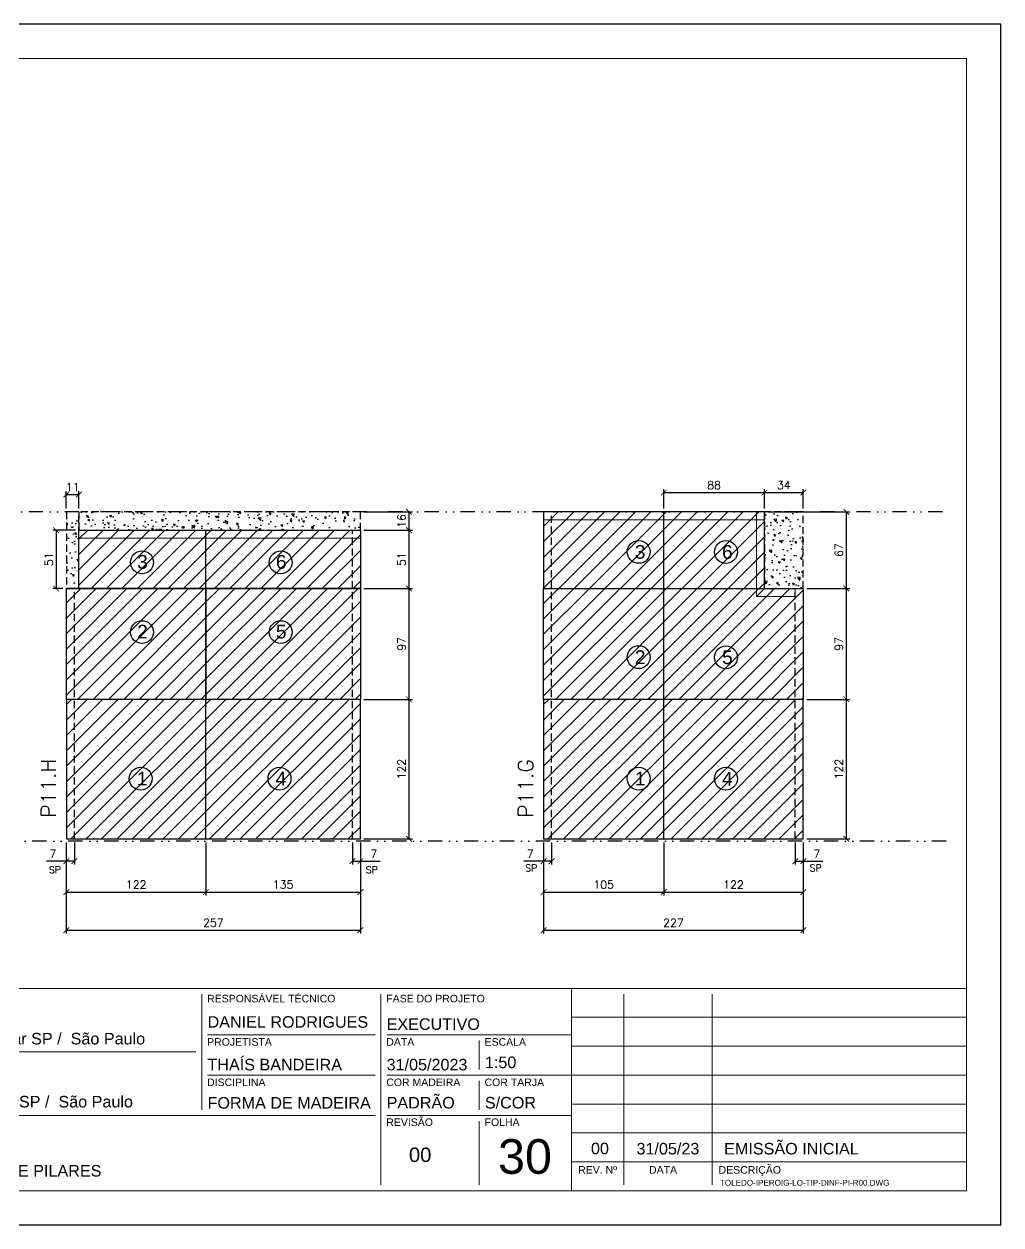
# Model space of a CAD drawing. Extents: x -23436 to 4767, y -3862 to 10024.
# Drawn here: x -16875 to -16021, y 632 to 1682 of the extents above; entities that cross this region are included whole.
import ezdxf
from ezdxf.enums import TextEntityAlignment as Align

# ---------------------------------------------------------------- set-up
doc = ezdxf.new("R2010")
doc.units = 0
doc.header["$PDMODE"] = 2
doc.header["$PDSIZE"] = 10
doc.linetypes.add('DIVIDE2', pattern=[0.625, 0.25, -0.125, 0, -0.125, 0, -0.125])
doc.linetypes.add('HIDDEN', pattern=[9.525, 6.35, -3.175])
doc.layers.get('0').update_dxf_attribs({"lineweight": 13})
doc.layers.get('Defpoints').update_dxf_attribs({"lineweight": 13})
for name, color, linetype in [('Concreto', 250, 'HIDDEN'), ('Cota', 4, 'Continuous'), ('MB Logo', 254, 'Continuous'), ('Nível', 160, 'Continuous'), ('Painéis', 30, 'Continuous'), ('Reaproveitamento', 252, 'Continuous'), ('Romaneio', 10, 'Continuous'), ('Sarrafo de Pressão', 42, 'HIDDEN')]:
    doc.layers.add(name, color=color, linetype=linetype)
for name, color, linetype, lineweight in [('cotas', 4, 'Continuous', 13), ('FOLHA MB', 7, 'Continuous', 13), ('N° FOLHA', 5, 'Continuous', 13), ('Texto Seção', 7, 'Continuous', 15)]:
    doc.layers.add(name, color=color, linetype=linetype, lineweight=lineweight)
doc.layers.add('Laje_Perimetro', color=7, linetype='Continuous', plot=False)
doc.styles.add('ARIAL', font='arial.ttf', dxfattribs={"oblique": 15, "height": 25})
doc.styles.add('MB_C01', font='arial.ttf', dxfattribs={"height": 1.3})
doc.styles.add('MB_C02', font='arial.ttf', dxfattribs={"height": 2})
doc.styles.add('MB_C03', font='arial.ttf', dxfattribs={"height": 2.5})
doc.styles.add('MB_C04', font='arial.ttf', dxfattribs={"height": 6})
doc.styles.add('REGUA-120', font='ROMANS.shx', dxfattribs={"height": 15})
doc.styles.add('ROMANS', font='romans.shx')
doc.dimstyles.new('Cota Paínel', dxfattribs={"dimtxt": 7, "dimasz": 5, "dimexe": 3, "dimexo": 3, "dimgap": 3, "dimtad": 1, "dimdec": 1, "dimzin": 12, "dimdsep": 46, "dimtxsty": 'ROMANS', "dimblk": 'ARCHTICK', "dimcen": 0, "dimclrd": 4, "dimclre": 4, "dimclrt": 1, "dimadec": 1, "dimazin": 3, "dimtfac": 1, "dimtdec": 1, "dimtmove": 0, "dimatfit": 3, "dimldrblk": 'OBLIQUE', "dimfxl": 0, "dimtolj": 1, "dimtzin": 12, "dimarcsym": 0})
doc.dimstyles.new('PAINEL', dxfattribs={"dimtxt": 7, "dimasz": 5, "dimexe": 3, "dimexo": 3, "dimgap": 3, "dimtad": 1, "dimdec": 1, "dimzin": 12, "dimdsep": 46, "dimtxsty": 'ROMANS', "dimblk": 'ARCHTICK', "dimcen": 0, "dimclrd": 4, "dimclre": 4, "dimclrt": 1, "dimadec": 1, "dimazin": 3, "dimtfac": 1, "dimtdec": 1, "dimtmove": 0, "dimatfit": 3, "dimldrblk": 'OBLIQUE', "dimfxl": 0, "dimtolj": 1, "dimtzin": 12, "dimarcsym": 0})
pattern_1 = [(45, (1585, -4e-12), (-6.735192, 6.735192), [])]
pattern_2 = [(140, (1585, -36), (1.593909, 18.218467), [1.905, -20.955]), (85, (1585, -36), (-19.105685, -3.524342), [1.524, -16.764058]), (190.45144, (1585.133, -34.482), (-17.511775, 14.694125), [1.619, -17.809024]), (136.1842, (1579.92, -36), (4.204233, 27.107904), [2.8575, -31.4325]), (186.63556, (1580.27, -33.74), (-24.742612, 23.740413), [2.428502, -26.71356]), (81.18415, (1579.92, -36), (-24.742612, 23.740413), [2.285997, -25.145973]), (111, (1581.19, -33.46), (10.22652, 15.161439), [1.905, -20.955]), (56, (1581.19, -33.46), (-18.418797, 6.180203), [1.524, -16.764]), (161.45145, (1582.042, -32.197), (-8.192277, 21.341642), [1.619, -17.808994]), (127.5, (1585, -36), (-8.455504, 0.3088603), [0, -16.5608, 0, -17.018, 0, -16.8275]), (97.5, (1585, -36), (-10.0180575, 6.6819663), [0, -9.7028, 0, -16.1798, 0, -6.4135]), (57.5, (1585, -41.664), (0.5728744, 13.5590595), [0, -6.35, 0, -19.812, 0, -26.289]), (47.5, (1585, -44.204), (-2.542649, 14.812918), [0, -8.255, 0, -13.1572, 0, -18.669])]

# ---------------------------------------------------------------- blocks, each defined once
blk = doc.blocks.new('A$C169d8357')
at = {"layer": 'FOLHA MB', "color": 1}
for p, q in [((1109.8, 356.7), (70, 356.7)), ((786.6, 351.7), (786.6, 250.7)), ((943.1, 351.7), (943.1, 185)), ((1109.8, 356.7), (1109.8, 179.9)), ((1455, 356.7), (1109.8, 356.7)), ((1155.3, 185), (1155.3, 351.7)), ((1232.6, 351.7), (1232.6, 185)), ((1455, 331.5), (1109.8, 331.5)), ((938.1, 316.3), (791.6, 316.3)), ((1109.8, 316.3), (948.2, 316.3)), ((1029, 311.3), (1029, 286)), ((1455, 306.2), (1109.8, 306.2)), ((781.5, 301.2), (450.7, 301.2)), ((938.1, 281), (791.6, 281)), ((1109.8, 281), (948.2, 281)), ((1029, 275.9), (1029, 250.7)), ((1455, 281), (1109.8, 281)), ((1455, 255.7), (1109.8, 255.7)), ((938.1, 245.6), (450.7, 245.6)), ((1109.8, 245.6), (948.2, 245.6)), ((1029, 240.6), (1029, 185)), ((1455, 230.4), (1109.8, 230.4)), ((1455, 205.2), (1109.8, 205.2))]:
    blk.add_line(p, q, dxfattribs=at)
for points in [[(0, 1199.9), (0, 149.9), (1485, 149.9), (1485, 1199.9)], [(70, 1169.9), (70, 179.9), (1455, 179.9), (1455, 1169.9)]]:
    blk.add_lwpolyline(points, close=True, dxfattribs=at)
at = {"layer": 'FOLHA MB', "color": 6}
for s, height, style, p in [('RESPONSÁVEL TÉCNICO', 6.566, 'MB_C01', (791.2, 344.6)), ('FASE DO PROJETO', 6.566, 'MB_C01', (947.8, 344.6)), ('Rua Hungria, 620-10ºAndar SP /  São Paulo', 10.102, 'MB_C02', (459.7, 307.8)), ('PROJETISTA', 6.57, 'MB_C01', (791.2, 306.7)), ('DATA', 6.57, 'MB_C01', (947.8, 306.7)), ('ESCALA', 6.57, 'MB_C01', (1033.7, 306.7)), ('DISCIPLINA', 6.57, 'MB_C01', (791.2, 271.4)), ('COR MADEIRA', 6.566, 'MB_C01', (947.8, 271.4)), ('COR TARJA', 6.57, 'MB_C01', (1033.7, 271.4)), ('Rua Iperoig, 180-perdizes-SP /  São Paulo', 10.102, 'MB_C02', (459.7, 252.7)), ('REVISÃO', 6.57, 'MB_C01', (947.8, 236.5)), ('FOLHA', 6.57, 'MB_C01', (1033.7, 236.5)), ('PROJETO EXECUTIVO DE PILARES', 10.102, 'MB_C02', (459.7, 192.3))]:
    blk.add_text(s, height=height, dxfattribs=dict(at, style=style)).set_placement(p)
at = {"layer": 'FOLHA MB', "color": 5}
for s, height, style, p in [('DANIEL RODRIGUES', 10.102, 'MB_C02', (791.6, 322.4)), ('EXECUTIVO', 10.1, 'MB_C02', (948.1, 320.5)), ('THAÍS BANDEIRA', 10.102, 'MB_C02', (791.5, 285.1)), ('31/05/2023', 10.1, 'MB_C02', (948.1, 285.1)), ('1:50', 10.1, 'MB_C02', (1034, 287.1)), ('PADRÃO', 10.1, 'MB_C02', (948.1, 251.8)), ('FORMA DE MADEIRA', 10.102, 'MB_C02', (791.6, 251.7)), ('S/COR', 10.1, 'MB_C02', (1034, 251.8)), ('00', 10.1, 'MB_C02', (1126.7, 211.8)), ('31/05/23', 10.1, 'MB_C02', (1166.5, 211.6)), ('EMISSÃO INICIAL', 10.102, 'MB_C02', (1243.1, 211.6)), ('00', 12.63, 'MB_C03', (967.6, 205))]:
    blk.add_text(s, height=height, dxfattribs=dict(at, style=style)).set_placement(p)
at = {"layer": 'FOLHA MB', "color": 6, "style": 'MB_C01'}
for s, p in [('REV. Nº', (1132.5, 198.1)), ('DATA', (1189.7, 198.1)), ('DESCRIÇÃO', (1265.5, 198.1))]:
    blk.add_text(s, height=6.57, dxfattribs=at).set_placement(p, align=Align.MIDDLE_CENTER)
at = {"layer": 'FOLHA MB', "insert": (1239.4, 189.4), "char_height": 5.051, "width": 210.818, "attachment_point": 1, "style": 'MB_C04'}
blk.add_mtext('TOLEDO-IPEROIG-LO-TIP-DINF-PI-R00.DWG', dxfattribs=at)
blk = doc.blocks.new('_ArchTick')
at = {"color": 0, "linetype": 'ByBlock', "const_width": 0.15}
blk.add_lwpolyline([(-0.5, -0.5), (0.5, 0.5)], dxfattribs=at)
blk = doc.blocks.new('*D4336')
at = {"layer": 'Cota', "color": 4, "lineweight": -2, "transparency": 16777216}
for p, q in [((-16838.2, 966.8), (-16838.2, 920.3)), ((-16716.2, 966.8), (-16716.2, 920.3)), ((-16838.2, 923.3), (-16716.2, 923.3))]:
    blk.add_line(p, q, dxfattribs=at)
at = {"layer": 'Defpoints', "color": 0, "transparency": 16777216}
for p in [(-16838.2, 969.8), (-16716.2, 969.8), (-16716.2, 923.3)]:
    blk.add_point(p, dxfattribs=at)
at = {"layer": 'Cota', "color": 4, "lineweight": -2, "transparency": 16777216, "xscale": 5, "yscale": 5, "zscale": 5, "rotation": 180}
blk.add_blockref('_ArchTick', (-16838.2, 923.3), dxfattribs=at)
at = {"layer": 'Cota', "color": 4, "lineweight": -2, "transparency": 16777216, "xscale": 5, "yscale": 5, "zscale": 5}
blk.add_blockref('_ArchTick', (-16716.2, 923.3), dxfattribs=at)
at = {"layer": 'Cota', "color": 1, "transparency": 16777216, "insert": (-16777.2, 929.8), "char_height": 7, "attachment_point": 5, "style": 'ROMANS'}
blk.add_mtext('\\A1;122', dxfattribs=at)
blk = doc.blocks.new('_OBLIQUE')
at = {"color": 0, "linetype": 'ByBlock', "lineweight": -2}
for p, q in [((0, 0), (-1, 0)), ((-0.5, -0.5), (0.5, 0.5))]:
    blk.add_line(p, q, dxfattribs=at)
blk = doc.blocks.new('*D4337')
at = {"layer": 'Cota', "color": 4, "lineweight": -2, "transparency": 16777216}
for p, q in [((-16716.2, 966.8), (-16716.2, 920.3)), ((-16581.2, 966.8), (-16581.2, 920.3)), ((-16716.2, 923.3), (-16581.2, 923.3))]:
    blk.add_line(p, q, dxfattribs=at)
at = {"layer": 'Defpoints', "color": 0, "transparency": 16777216}
for p in [(-16716.2, 969.8), (-16581.2, 969.8), (-16581.2, 923.3)]:
    blk.add_point(p, dxfattribs=at)
at = {"layer": 'Cota', "color": 4, "lineweight": -2, "transparency": 16777216, "xscale": 5, "yscale": 5, "zscale": 5, "rotation": 180}
blk.add_blockref('_ArchTick', (-16716.2, 923.3), dxfattribs=at)
at = {"layer": 'Cota', "color": 4, "lineweight": -2, "transparency": 16777216, "xscale": 5, "yscale": 5, "zscale": 5}
blk.add_blockref('_ArchTick', (-16581.2, 923.3), dxfattribs=at)
at = {"layer": 'Cota', "color": 1, "transparency": 16777216, "insert": (-16648.7, 929.8), "char_height": 7, "attachment_point": 5, "style": 'ROMANS'}
blk.add_mtext('\\A1;135', dxfattribs=at)
blk = doc.blocks.new('*D4338')
at = {"layer": 'Cota', "color": 4, "lineweight": -2, "transparency": 16777216}
for p, q in [((-16838.2, 966.8), (-16838.2, 887)), ((-16581.2, 966.8), (-16581.2, 887)), ((-16838.2, 890), (-16581.2, 890))]:
    blk.add_line(p, q, dxfattribs=at)
at = {"layer": 'Defpoints', "color": 0, "transparency": 16777216}
for p in [(-16838.2, 969.8), (-16581.2, 969.8), (-16581.2, 890)]:
    blk.add_point(p, dxfattribs=at)
at = {"layer": 'Cota', "color": 4, "lineweight": -2, "transparency": 16777216, "xscale": 5, "yscale": 5, "zscale": 5, "rotation": 180}
blk.add_blockref('_ArchTick', (-16838.2, 890), dxfattribs=at)
at = {"layer": 'Cota', "color": 4, "lineweight": -2, "transparency": 16777216, "xscale": 5, "yscale": 5, "zscale": 5}
blk.add_blockref('_ArchTick', (-16581.2, 890), dxfattribs=at)
at = {"layer": 'Cota', "color": 1, "transparency": 16777216, "insert": (-16709.7, 896.5), "char_height": 7, "attachment_point": 5, "style": 'ROMANS'}
blk.add_mtext('\\A1;257', dxfattribs=at)
blk = doc.blocks.new('*D4339')
at = {"layer": 'Cota', "color": 4, "lineweight": -2, "transparency": 16777216}
for p, q in [((-16578.2, 1091.8), (-16535.7, 1091.8)), ((-16538.7, 969.8), (-16538.7, 1091.8)), ((-16578.2, 969.8), (-16535.7, 969.8))]:
    blk.add_line(p, q, dxfattribs=at)
at = {"layer": 'Defpoints', "color": 0, "transparency": 16777216}
for p in [(-16581.2, 1091.8), (-16538.7, 1091.8), (-16581.2, 969.8)]:
    blk.add_point(p, dxfattribs=at)
at = {"layer": 'Cota', "color": 4, "lineweight": -2, "transparency": 16777216, "xscale": 5, "yscale": 5, "zscale": 5}
for p, rotation in [((-16538.7, 1091.8), 90), ((-16538.7, 969.8), 270)]:
    blk.add_blockref('_ArchTick', p, dxfattribs=dict(at, rotation=rotation))
at = {"layer": 'Cota', "color": 1, "transparency": 16777216, "insert": (-16545.2, 1030.8), "char_height": 7, "attachment_point": 5, "rotation": 90, "style": 'ROMANS'}
blk.add_mtext('\\A1;122', dxfattribs=at)
blk = doc.blocks.new('*D4340')
at = {"layer": 'Cota', "color": 4, "lineweight": -2, "transparency": 16777216}
for p, q in [((-16588.2, 966.8), (-16588.2, 947.3)), ((-16581.2, 966.8), (-16581.2, 947.3)), ((-16588.2, 950.3), (-16581.2, 950.3)), ((-16581.2, 950.3), (-16564, 950.3))]:
    blk.add_line(p, q, dxfattribs=at)
at = {"layer": 'Defpoints', "color": 0, "transparency": 16777216}
for p in [(-16588.2, 969.8), (-16581.2, 969.8), (-16581.2, 950.3)]:
    blk.add_point(p, dxfattribs=at)
at = {"layer": 'Cota', "color": 4, "lineweight": -2, "transparency": 16777216, "xscale": 5, "yscale": 5, "zscale": 5, "rotation": 180}
blk.add_blockref('_ArchTick', (-16588.2, 950.3), dxfattribs=at)
at = {"layer": 'Cota', "color": 4, "lineweight": -2, "transparency": 16777216, "xscale": 5, "yscale": 5, "zscale": 5}
blk.add_blockref('_ArchTick', (-16581.2, 950.3), dxfattribs=at)
at = {"layer": 'Cota', "color": 1, "transparency": 16777216, "insert": (-16569.4, 956.8), "char_height": 7, "attachment_point": 5, "style": 'ROMANS'}
blk.add_mtext('\\A1;7', dxfattribs=at)
blk = doc.blocks.new('*D4341')
at = {"layer": 'Cota', "color": 4, "lineweight": -2, "transparency": 16777216}
for p, q in [((-16838.2, 966.8), (-16838.2, 947.3)), ((-16831.2, 966.8), (-16831.2, 947.3)), ((-16838.2, 950.3), (-16855.4, 950.3)), ((-16831.2, 950.3), (-16838.2, 950.3))]:
    blk.add_line(p, q, dxfattribs=at)
at = {"layer": 'Defpoints', "color": 0, "transparency": 16777216}
for p in [(-16838.2, 969.8), (-16831.2, 969.8), (-16838.2, 950.3)]:
    blk.add_point(p, dxfattribs=at)
at = {"layer": 'Cota', "color": 4, "lineweight": -2, "transparency": 16777216, "xscale": 5, "yscale": 5, "zscale": 5, "rotation": 180}
blk.add_blockref('_ArchTick', (-16838.2, 950.3), dxfattribs=at)
at = {"layer": 'Cota', "color": 4, "lineweight": -2, "transparency": 16777216, "xscale": 5, "yscale": 5, "zscale": 5}
blk.add_blockref('_ArchTick', (-16831.2, 950.3), dxfattribs=at)
at = {"layer": 'Cota', "color": 1, "transparency": 16777216, "insert": (-16850, 956.8), "char_height": 7, "attachment_point": 5, "style": 'ROMANS'}
blk.add_mtext('\\A1;7', dxfattribs=at)
blk = doc.blocks.new('*D4342')
at = {"layer": 'Cota', "color": 4, "lineweight": -2, "transparency": 16777216}
for p, q in [((-16421.1, 966.8), (-16421.1, 887)), ((-16194.1, 966.8), (-16194.1, 887)), ((-16421.1, 890), (-16194.1, 890))]:
    blk.add_line(p, q, dxfattribs=at)
at = {"layer": 'Defpoints', "color": 0, "transparency": 16777216}
for p in [(-16421.1, 969.8), (-16194.1, 969.8), (-16194.1, 890)]:
    blk.add_point(p, dxfattribs=at)
at = {"layer": 'Cota', "color": 4, "lineweight": -2, "transparency": 16777216, "xscale": 5, "yscale": 5, "zscale": 5, "rotation": 180}
blk.add_blockref('_ArchTick', (-16421.1, 890), dxfattribs=at)
at = {"layer": 'Cota', "color": 4, "lineweight": -2, "transparency": 16777216, "xscale": 5, "yscale": 5, "zscale": 5}
blk.add_blockref('_ArchTick', (-16194.1, 890), dxfattribs=at)
at = {"layer": 'Cota', "color": 1, "transparency": 16777216, "insert": (-16307.6, 896.5), "char_height": 7, "attachment_point": 5, "style": 'ROMANS'}
blk.add_mtext('\\A1;227', dxfattribs=at)
blk = doc.blocks.new('*D4343')
at = {"layer": 'Cota', "color": 4, "lineweight": -2, "transparency": 16777216}
for p, q in [((-16191.1, 1091.8), (-16153.5, 1091.8)), ((-16156.5, 969.8), (-16156.5, 1091.8)), ((-16191.1, 969.8), (-16153.5, 969.8))]:
    blk.add_line(p, q, dxfattribs=at)
at = {"layer": 'Defpoints', "color": 0, "transparency": 16777216}
for p in [(-16194.1, 1091.8), (-16156.5, 1091.8), (-16194.1, 969.8)]:
    blk.add_point(p, dxfattribs=at)
at = {"layer": 'Cota', "color": 4, "lineweight": -2, "transparency": 16777216, "xscale": 5, "yscale": 5, "zscale": 5}
for p, rotation in [((-16156.5, 1091.8), 90), ((-16156.5, 969.8), 270)]:
    blk.add_blockref('_ArchTick', p, dxfattribs=dict(at, rotation=rotation))
at = {"layer": 'Cota', "color": 1, "transparency": 16777216, "insert": (-16163, 1030.8), "char_height": 7, "attachment_point": 5, "rotation": 90, "style": 'ROMANS'}
blk.add_mtext('\\A1;122', dxfattribs=at)
blk = doc.blocks.new('*D4344')
at = {"layer": 'Cota', "color": 4, "lineweight": -2, "transparency": 16777216}
for p, q in [((-16421.1, 966.8), (-16421.1, 947.3)), ((-16414.1, 966.8), (-16414.1, 947.3)), ((-16421.1, 950.3), (-16438.3, 950.3)), ((-16414.1, 950.3), (-16421.1, 950.3))]:
    blk.add_line(p, q, dxfattribs=at)
at = {"layer": 'Defpoints', "color": 0, "transparency": 16777216}
for p in [(-16421.1, 969.8), (-16414.1, 969.8), (-16421.1, 950.3)]:
    blk.add_point(p, dxfattribs=at)
at = {"layer": 'Cota', "color": 4, "lineweight": -2, "transparency": 16777216, "xscale": 5, "yscale": 5, "zscale": 5, "rotation": 180}
blk.add_blockref('_ArchTick', (-16421.1, 950.3), dxfattribs=at)
at = {"layer": 'Cota', "color": 4, "lineweight": -2, "transparency": 16777216, "xscale": 5, "yscale": 5, "zscale": 5}
blk.add_blockref('_ArchTick', (-16414.1, 950.3), dxfattribs=at)
at = {"layer": 'Cota', "color": 1, "transparency": 16777216, "insert": (-16432.9, 956.8), "char_height": 7, "attachment_point": 5, "style": 'ROMANS'}
blk.add_mtext('\\A1;7', dxfattribs=at)
blk = doc.blocks.new('*D4345')
at = {"layer": 'Cota', "color": 4, "lineweight": -2, "transparency": 16777216}
for p, q in [((-16421.1, 966.8), (-16421.1, 920.3)), ((-16316.1, 966.8), (-16316.1, 920.3)), ((-16421.1, 923.3), (-16316.1, 923.3))]:
    blk.add_line(p, q, dxfattribs=at)
at = {"layer": 'Defpoints', "color": 0, "transparency": 16777216}
for p in [(-16421.1, 969.8), (-16316.1, 969.8), (-16316.1, 923.3)]:
    blk.add_point(p, dxfattribs=at)
at = {"layer": 'Cota', "color": 4, "lineweight": -2, "transparency": 16777216, "xscale": 5, "yscale": 5, "zscale": 5, "rotation": 180}
blk.add_blockref('_ArchTick', (-16421.1, 923.3), dxfattribs=at)
at = {"layer": 'Cota', "color": 4, "lineweight": -2, "transparency": 16777216, "xscale": 5, "yscale": 5, "zscale": 5}
blk.add_blockref('_ArchTick', (-16316.1, 923.3), dxfattribs=at)
at = {"layer": 'Cota', "color": 1, "transparency": 16777216, "insert": (-16368.6, 929.8), "char_height": 7, "attachment_point": 5, "style": 'ROMANS'}
blk.add_mtext('\\A1;105', dxfattribs=at)
blk = doc.blocks.new('*D4346')
at = {"layer": 'Cota', "color": 4, "lineweight": -2, "transparency": 16777216}
for p, q in [((-16316.1, 966.8), (-16316.1, 920.3)), ((-16194.1, 966.8), (-16194.1, 920.3)), ((-16316.1, 923.3), (-16194.1, 923.3))]:
    blk.add_line(p, q, dxfattribs=at)
at = {"layer": 'Defpoints', "color": 0, "transparency": 16777216}
for p in [(-16316.1, 969.8), (-16194.1, 969.8), (-16194.1, 923.3)]:
    blk.add_point(p, dxfattribs=at)
at = {"layer": 'Cota', "color": 4, "lineweight": -2, "transparency": 16777216, "xscale": 5, "yscale": 5, "zscale": 5, "rotation": 180}
blk.add_blockref('_ArchTick', (-16316.1, 923.3), dxfattribs=at)
at = {"layer": 'Cota', "color": 4, "lineweight": -2, "transparency": 16777216, "xscale": 5, "yscale": 5, "zscale": 5}
blk.add_blockref('_ArchTick', (-16194.1, 923.3), dxfattribs=at)
at = {"layer": 'Cota', "color": 1, "transparency": 16777216, "insert": (-16255.1, 929.8), "char_height": 7, "attachment_point": 5, "style": 'ROMANS'}
blk.add_mtext('\\A1;122', dxfattribs=at)
blk = doc.blocks.new('*D4347')
at = {"layer": 'Cota', "color": 4, "lineweight": -2, "transparency": 16777216}
for p, q in [((-16201.1, 966.8), (-16201.1, 947.3)), ((-16194.1, 966.8), (-16194.1, 947.3)), ((-16201.1, 950.3), (-16194.1, 950.3)), ((-16194.1, 950.3), (-16176.9, 950.3))]:
    blk.add_line(p, q, dxfattribs=at)
at = {"layer": 'Defpoints', "color": 0, "transparency": 16777216}
for p in [(-16201.1, 969.8), (-16194.1, 969.8), (-16194.1, 950.3)]:
    blk.add_point(p, dxfattribs=at)
at = {"layer": 'Cota', "color": 4, "lineweight": -2, "transparency": 16777216, "xscale": 5, "yscale": 5, "zscale": 5, "rotation": 180}
blk.add_blockref('_ArchTick', (-16201.1, 950.3), dxfattribs=at)
at = {"layer": 'Cota', "color": 4, "lineweight": -2, "transparency": 16777216, "xscale": 5, "yscale": 5, "zscale": 5}
blk.add_blockref('_ArchTick', (-16194.1, 950.3), dxfattribs=at)
at = {"layer": 'Cota', "color": 1, "transparency": 16777216, "insert": (-16182.3, 956.8), "char_height": 7, "attachment_point": 5, "style": 'ROMANS'}
blk.add_mtext('\\A1;7', dxfattribs=at)
blk = doc.blocks.new('*D4356')
at = {"layer": 'Cota', "color": 4, "lineweight": -2, "transparency": 16777216}
for p, q in [((-16191.1, 1188.8), (-16153.5, 1188.8)), ((-16156.5, 1091.8), (-16156.5, 1188.8)), ((-16191.1, 1091.8), (-16153.5, 1091.8))]:
    blk.add_line(p, q, dxfattribs=at)
at = {"layer": 'Defpoints', "color": 0, "transparency": 16777216}
for p in [(-16194.1, 1188.8), (-16156.5, 1188.8), (-16194.1, 1091.8)]:
    blk.add_point(p, dxfattribs=at)
at = {"layer": 'Cota', "color": 4, "lineweight": -2, "transparency": 16777216, "xscale": 5, "yscale": 5, "zscale": 5}
for p, rotation in [((-16156.5, 1188.8), 90), ((-16156.5, 1091.8), 270)]:
    blk.add_blockref('_ArchTick', p, dxfattribs=dict(at, rotation=rotation))
at = {"layer": 'Cota', "color": 1, "transparency": 16777216, "insert": (-16163, 1140.3), "char_height": 7, "attachment_point": 5, "rotation": 90, "style": 'ROMANS'}
blk.add_mtext('\\A1;97', dxfattribs=at)
blk = doc.blocks.new('*D4251')
at = {"layer": 'cotas', "color": 4, "lineweight": -2, "transparency": 16777216}
for p, q in [((-16830.2, 1239.8), (-16850.1, 1239.8)), ((-16847.1, 1239.8), (-16847.1, 1188.8)), ((-16841.2, 1188.8), (-16850.1, 1188.8))]:
    blk.add_line(p, q, dxfattribs=at)
at = {"layer": 'Defpoints', "color": 0, "transparency": 16777216}
for p in [(-16827.2, 1239.8), (-16847.1, 1188.8), (-16838.2, 1188.8)]:
    blk.add_point(p, dxfattribs=at)
at = {"layer": 'cotas', "color": 4, "lineweight": -2, "transparency": 16777216, "xscale": 5, "yscale": 5, "zscale": 5}
for p, rotation in [((-16847.1, 1239.8), 90), ((-16847.1, 1188.8), 270)]:
    blk.add_blockref('_ArchTick', p, dxfattribs=dict(at, rotation=rotation))
at = {"layer": 'cotas', "color": 1, "transparency": 16777216, "insert": (-16853.6, 1214.3), "char_height": 7, "attachment_point": 5, "rotation": 90, "style": 'ROMANS'}
blk.add_mtext('\\A1;51', dxfattribs=at)
blk = doc.blocks.new('*D4252')
at = {"layer": 'cotas', "color": 4, "lineweight": -2, "transparency": 16777216}
for p, q in [((-16838.2, 1258.8), (-16838.2, 1273.9)), ((-16838.2, 1270.9), (-16827.2, 1270.9)), ((-16827.2, 1258.8), (-16827.2, 1273.9))]:
    blk.add_line(p, q, dxfattribs=at)
at = {"layer": 'Defpoints', "color": 0, "transparency": 16777216}
for p in [(-16827.2, 1270.9), (-16838.2, 1255.8), (-16827.2, 1255.8)]:
    blk.add_point(p, dxfattribs=at)
at = {"layer": 'cotas', "color": 4, "lineweight": -2, "transparency": 16777216, "xscale": 5, "yscale": 5, "zscale": 5, "rotation": 180}
blk.add_blockref('_ArchTick', (-16838.2, 1270.9), dxfattribs=at)
at = {"layer": 'cotas', "color": 4, "lineweight": -2, "transparency": 16777216, "xscale": 5, "yscale": 5, "zscale": 5}
blk.add_blockref('_ArchTick', (-16827.2, 1270.9), dxfattribs=at)
at = {"layer": 'cotas', "color": 1, "transparency": 16777216, "insert": (-16832.7, 1277.4), "char_height": 7, "attachment_point": 5, "style": 'ROMANS'}
blk.add_mtext('\\A1;11', dxfattribs=at)
blk = doc.blocks.new('*D4253')
at = {"layer": 'cotas', "color": 4, "lineweight": -2, "transparency": 16777216}
for p, q in [((-16578.2, 1239.8), (-16535.7, 1239.8)), ((-16538.7, 1188.8), (-16538.7, 1239.8)), ((-16578.2, 1188.8), (-16535.7, 1188.8))]:
    blk.add_line(p, q, dxfattribs=at)
at = {"layer": 'Defpoints', "color": 0, "transparency": 16777216}
for p in [(-16581.2, 1239.8), (-16538.7, 1239.8), (-16581.2, 1188.8)]:
    blk.add_point(p, dxfattribs=at)
at = {"layer": 'cotas', "color": 4, "lineweight": -2, "transparency": 16777216, "xscale": 5, "yscale": 5, "zscale": 5}
for p, rotation in [((-16538.7, 1239.8), 90), ((-16538.7, 1188.8), 270)]:
    blk.add_blockref('_ArchTick', p, dxfattribs=dict(at, rotation=rotation))
at = {"layer": 'cotas', "color": 1, "transparency": 16777216, "insert": (-16545.2, 1214.3), "char_height": 7, "attachment_point": 5, "rotation": 90, "style": 'ROMANS'}
blk.add_mtext('\\A1;51', dxfattribs=at)
blk = doc.blocks.new('*D4254')
at = {"layer": 'cotas', "color": 4, "lineweight": -2, "transparency": 16777216}
for p, q in [((-16578.2, 1188.8), (-16535.7, 1188.8)), ((-16538.7, 1091.8), (-16538.7, 1188.8)), ((-16578.2, 1091.8), (-16535.7, 1091.8))]:
    blk.add_line(p, q, dxfattribs=at)
at = {"layer": 'Defpoints', "color": 0, "transparency": 16777216}
for p in [(-16581.2, 1188.8), (-16538.7, 1188.8), (-16581.2, 1091.8)]:
    blk.add_point(p, dxfattribs=at)
at = {"layer": 'cotas', "color": 4, "lineweight": -2, "transparency": 16777216, "xscale": 5, "yscale": 5, "zscale": 5}
for p, rotation in [((-16538.7, 1188.8), 90), ((-16538.7, 1091.8), 270)]:
    blk.add_blockref('_ArchTick', p, dxfattribs=dict(at, rotation=rotation))
at = {"layer": 'cotas', "color": 1, "transparency": 16777216, "insert": (-16545.2, 1140.3), "char_height": 7, "attachment_point": 5, "rotation": 90, "style": 'ROMANS'}
blk.add_mtext('\\A1;97', dxfattribs=at)
blk = doc.blocks.new('*D4255')
at = {"layer": 'cotas', "color": 4, "lineweight": -2, "transparency": 16777216}
for p, q in [((-16578.2, 1255.8), (-16535.7, 1255.8)), ((-16538.7, 1239.8), (-16538.7, 1255.8)), ((-16578.2, 1239.8), (-16535.7, 1239.8))]:
    blk.add_line(p, q, dxfattribs=at)
at = {"layer": 'Defpoints', "color": 0, "transparency": 16777216}
for p in [(-16581.2, 1255.8), (-16538.7, 1255.8), (-16581.2, 1239.8)]:
    blk.add_point(p, dxfattribs=at)
at = {"layer": 'cotas', "color": 4, "lineweight": -2, "transparency": 16777216, "xscale": 5, "yscale": 5, "zscale": 5}
for p, rotation in [((-16538.7, 1255.8), 90), ((-16538.7, 1239.8), 270)]:
    blk.add_blockref('_ArchTick', p, dxfattribs=dict(at, rotation=rotation))
at = {"layer": 'cotas', "color": 1, "transparency": 16777216, "insert": (-16545.2, 1247.8), "char_height": 7, "attachment_point": 5, "rotation": 90, "style": 'ROMANS'}
blk.add_mtext('\\A1;16', dxfattribs=at)
blk = doc.blocks.new('*D5096')
at = {"layer": 'cotas', "color": 4, "lineweight": -2, "transparency": 16777216}
for p, q in [((-16225.1, 1255.8), (-16153.5, 1255.8)), ((-16156.5, 1188.8), (-16156.5, 1255.8)), ((-16191.1, 1188.8), (-16153.5, 1188.8))]:
    blk.add_line(p, q, dxfattribs=at)
at = {"layer": 'Defpoints', "color": 0, "transparency": 16777216}
for p in [(-16228.1, 1255.8), (-16156.5, 1255.8), (-16194.1, 1188.8)]:
    blk.add_point(p, dxfattribs=at)
at = {"layer": 'cotas', "color": 4, "lineweight": -2, "transparency": 16777216, "xscale": 5, "yscale": 5, "zscale": 5}
for p, rotation in [((-16156.5, 1255.8), 90), ((-16156.5, 1188.8), 270)]:
    blk.add_blockref('_ArchTick', p, dxfattribs=dict(at, rotation=rotation))
at = {"layer": 'cotas', "color": 1, "transparency": 16777216, "insert": (-16163, 1222.3), "char_height": 7, "attachment_point": 5, "rotation": 90, "style": 'ROMANS'}
blk.add_mtext('\\A1;67', dxfattribs=at)
blk = doc.blocks.new('*D5097')
at = {"layer": 'cotas', "color": 4, "lineweight": -2, "transparency": 16777216}
for p, q in [((-16228.1, 1258.8), (-16228.1, 1275.6)), ((-16228.1, 1272.6), (-16194.1, 1272.6)), ((-16194.1, 1258.8), (-16194.1, 1275.6))]:
    blk.add_line(p, q, dxfattribs=at)
at = {"layer": 'Defpoints', "color": 0, "transparency": 16777216}
for p in [(-16194.1, 1272.6), (-16228.1, 1255.8), (-16194.1, 1255.8)]:
    blk.add_point(p, dxfattribs=at)
at = {"layer": 'cotas', "color": 4, "lineweight": -2, "transparency": 16777216, "xscale": 5, "yscale": 5, "zscale": 5, "rotation": 180}
blk.add_blockref('_ArchTick', (-16228.1, 1272.6), dxfattribs=at)
at = {"layer": 'cotas', "color": 4, "lineweight": -2, "transparency": 16777216, "xscale": 5, "yscale": 5, "zscale": 5}
blk.add_blockref('_ArchTick', (-16194.1, 1272.6), dxfattribs=at)
at = {"layer": 'cotas', "color": 1, "transparency": 16777216, "insert": (-16211.1, 1279.1), "char_height": 7, "attachment_point": 5, "style": 'ROMANS'}
blk.add_mtext('\\A1;34', dxfattribs=at)
blk = doc.blocks.new('*D5162')
at = {"layer": 'cotas', "color": 4, "lineweight": -2, "transparency": 16777216}
for p, q in [((-16316.1, 1258.8), (-16316.1, 1275.6)), ((-16316.1, 1272.6), (-16228.1, 1272.6)), ((-16228.1, 1258.8), (-16228.1, 1275.6))]:
    blk.add_line(p, q, dxfattribs=at)
at = {"layer": 'Defpoints', "color": 0, "transparency": 16777216}
for p in [(-16228.1, 1272.6), (-16316.1, 1255.8), (-16228.1, 1255.8)]:
    blk.add_point(p, dxfattribs=at)
at = {"layer": 'cotas', "color": 4, "lineweight": -2, "transparency": 16777216, "xscale": 5, "yscale": 5, "zscale": 5, "rotation": 180}
blk.add_blockref('_ArchTick', (-16316.1, 1272.6), dxfattribs=at)
at = {"layer": 'cotas', "color": 4, "lineweight": -2, "transparency": 16777216, "xscale": 5, "yscale": 5, "zscale": 5}
blk.add_blockref('_ArchTick', (-16228.1, 1272.6), dxfattribs=at)
at = {"layer": 'cotas', "color": 1, "transparency": 16777216, "insert": (-16272.1, 1279.1), "char_height": 7, "attachment_point": 5, "style": 'ROMANS'}
blk.add_mtext('\\A1;88', dxfattribs=at)

msp = doc.modelspace()

# ---------------------------------------------------------------- hatches: boundary and pattern name
at = {"layer": 'Concreto'}
h = msp.add_hatch(dxfattribs=at)
h.set_pattern_fill('AR-CONC', color=256, scale=0.1, angle=-270)
h.set_pattern_definition(pattern_2)
h.paths.add_polyline_path([(-16827.194, 1255.818), (-16838.194, 1255.818), (-16838.194, 1188.818), (-16827.194, 1188.818)])
h = msp.add_hatch(dxfattribs=at)
h.set_pattern_fill('AR-CONC', color=256, scale=0.1, angle=-270)
h.set_pattern_definition(pattern_2)
h.paths.add_polyline_path([(-16827.194, 1239.818), (-16581.194, 1239.818), (-16581.194, 1255.818), (-16827.194, 1255.818)])
h = msp.add_hatch(dxfattribs=at)
h.set_pattern_fill('AR-CONC', color=256, scale=0.1, angle=-270)
h.set_pattern_definition([(140, (-11602.353, -4e-12), (1.59391, 18.218467), [1.905, -20.955]), (85, (-11602.353, -4e-12), (-19.105685, -3.52434), [1.524, -16.76406]), (190.45144, (-11602.22, 1.518), (-17.511775, 14.694125), [1.619, -17.809024]), (136.1842, (-11607.433, -4e-12), (4.20423, 27.1079), [2.8575, -31.4325]), (186.63556, (-11607.083, 2.26), (-24.74261, 23.74041), [2.4285, -26.71356]), (81.18415, (-11607.433, -4e-12), (-24.74261, 23.74041), [2.286, -25.14597]), (111, (-11606.163, 2.54), (10.22652, 15.16144), [1.905, -20.955]), (56, (-11606.163, 2.54), (-18.4188, 6.1802), [1.524, -16.764]), (161.45145, (-11605.311, 3.803), (-8.19228, 21.34164), [1.619, -17.808994]), (127.5, (-11602.353, -4e-12), (-8.455504, 0.30886), [0, -16.5608, 0, -17.018, 0, -16.8275]), (97.5, (-11602.353, -4e-12), (-10.018057, 6.681966), [0, -9.7028, 0, -16.1798, 0, -6.4135]), (57.5, (-11602.353, -5.664), (0.572874, 13.5590595), [0, -6.35, 0, -19.812, 0, -26.289]), (47.5, (-11602.353, -8.204), (-2.54265, 14.812918), [0, -8.255, 0, -13.1572, 0, -18.669])])
h.paths.add_polyline_path([(-16228.116, 1188.818), (-16194.116, 1188.818), (-16194.116, 1255.818), (-16228.116, 1255.818)])
at = {"layer": 'Reaproveitamento'}
h = msp.add_hatch(dxfattribs=at)
h.set_pattern_fill('ANSI31', color=256, scale=3, style=0)
h.set_pattern_definition([(45, (-11602.353, -4e-12), (-6.735192, 6.735192), [])])
h.paths.add_polyline_path([(-16421.116, 1188.818), (-16228.116, 1188.818), (-16228.116, 1255.818), (-16421.116, 1255.818)])
h = msp.add_hatch(dxfattribs=at)
h.set_pattern_fill('ANSI31', color=256, scale=3, style=0)
h.set_pattern_definition([(45, (1585, -36), (-6.735192, 6.735192), [])])
h.paths.add_polyline_path([(-16838.194, 1188.818), (-16827.194, 1188.818), (-16827.194, 1239.818), (-16581.194, 1239.818), (-16581.194, 1188.818)])
h = msp.add_hatch(dxfattribs=at)
h.set_pattern_fill('ANSI31', color=256, scale=3, style=0)
h.set_pattern_definition(pattern_1)
h.paths.add_polyline_path([(-16716.194, 1091.818), (-16838.194, 1091.818), (-16838.194, 1188.818), (-16716.194, 1188.818)])
h = msp.add_hatch(dxfattribs=at)
h.set_pattern_fill('ANSI31', color=256, scale=3, style=0)
h.set_pattern_definition(pattern_1)
h.paths.add_polyline_path([(-16581.194, 1091.818), (-16716.194, 1091.818), (-16716.194, 1188.818), (-16581.194, 1188.818)])
h = msp.add_hatch(dxfattribs=at)
h.set_pattern_fill('ANSI31', color=256, scale=3, style=0)
h.set_pattern_definition(pattern_1)
h.paths.add_polyline_path([(-16421.116, 1188.818), (-16194.116, 1188.818), (-16194.116, 1091.818), (-16421.116, 1091.818)])
h = msp.add_hatch(dxfattribs=at)
h.set_pattern_fill('ANSI31', color=256, scale=3, style=0)
h.set_pattern_definition([(45, (-5e-12, 11500), (-6.735192, 6.735192), [])])
h.paths.add_polyline_path([(-16838.194, 969.818), (-16581.194, 969.818), (-16581.194, 1091.818), (-16838.194, 1091.818)])
h = msp.add_hatch(dxfattribs=at)
h.set_pattern_fill('ANSI31', color=256, scale=3, style=0)
h.set_pattern_definition([(45, (3170.02, 12650), (-6.735192, 6.735192), [])])
h.paths.add_polyline_path([(-16421.116, 969.818), (-16194.116, 969.818), (-16194.116, 1091.818), (-16421.116, 1091.818)])

# ---------------------------------------------------------------- linework, layer by layer
at = {"layer": 'Concreto'}
for points in [[(-16838.194, 1188.818), (-16827.194, 1188.818), (-16827.194, 1255.818), (-16838.194, 1255.818)], [(-16827.194, 1239.818), (-16581.194, 1239.818), (-16581.194, 1255.818), (-16827.194, 1255.818)], [(-16228.116, 1188.818), (-16194.116, 1188.818), (-16194.116, 1255.818), (-16228.116, 1255.818)]]:
    msp.add_lwpolyline(points, close=True, dxfattribs=at)
at = {"layer": 'cotas', "color": 50}
for p, q in [((-16421.116, 1255.818), (-16421.116, 1252.318)), ((-16421.116, 1255.818), (-16228.116, 1255.818)), ((-16421.116, 1248.818), (-16421.116, 1252.318)), ((-16235.116, 1255.818), (-16231.616, 1255.818)), ((-16235.116, 1255.818), (-16235.116, 1181.818)), ((-16228.116, 1255.818), (-16231.616, 1255.818)), ((-16228.116, 1255.818), (-16228.116, 1188.818)), ((-16228.116, 1255.818), (-16228.116, 1252.318)), ((-16228.116, 1248.818), (-16228.116, 1252.318)), ((-16827.194, 1239.818), (-16827.194, 1236.318)), ((-16827.194, 1239.818), (-16581.194, 1239.818)), ((-16581.194, 1239.818), (-16581.194, 1236.318)), ((-16421.116, 1248.818), (-16228.116, 1248.818)), ((-16827.194, 1232.818), (-16827.194, 1236.318)), ((-16827.194, 1232.818), (-16581.194, 1232.818)), ((-16581.194, 1232.818), (-16581.194, 1236.318)), ((-16228.116, 1188.818), (-16231.616, 1185.318)), ((-16228.116, 1188.818), (-16201.116, 1188.818)), ((-16201.116, 1188.818), (-16201.116, 1185.318)), ((-16235.116, 1181.818), (-16231.616, 1185.318)), ((-16235.116, 1181.818), (-16201.116, 1181.818)), ((-16201.116, 1181.818), (-16201.116, 1185.318))]:
    msp.add_line(p, q, dxfattribs=at)
at = {"layer": 'Laje_Perimetro'}
msp.add_lwpolyline([(-16021.356, 1682.259), (-17506.377, 1682.259), (-17506.377, 632.259), (-16021.356, 632.259)], close=True, dxfattribs=at)
at = {"layer": 'Nível', "linetype": 'DIVIDE2', "ltscale": 50}
for p, q in [((-16072.352, 1255.818), (-17416.713, 1255.818)), ((-16069.293, 967.818), (-17413.655, 967.818))]:
    msp.add_line(p, q, dxfattribs=at)
at = {"layer": 'Painéis', "color": 32, "true_color": 0xcd6928}
for p, q in [((-16316.116, 969.818), (-16316.116, 1255.818)), ((-16716.194, 1188.818), (-16716.194, 1239.818)), ((-16716.194, 969.818), (-16716.194, 1091.818))]:
    msp.add_line(p, q, dxfattribs=at)
for points in [[(-16421.116, 1188.818), (-16228.116, 1188.818), (-16228.116, 1255.818), (-16421.116, 1255.818)], [(-16838.194, 1188.818), (-16838.194, 1188.818), (-16827.194, 1188.818), (-16827.194, 1239.818), (-16581.194, 1239.818), (-16581.194, 1188.818)], [(-16716.194, 1091.818), (-16838.194, 1091.818), (-16838.194, 1188.818), (-16716.194, 1188.818)], [(-16581.194, 1091.818), (-16716.194, 1091.818), (-16716.194, 1188.818), (-16581.194, 1188.818)], [(-16421.116, 1188.818), (-16194.116, 1188.818), (-16194.116, 1091.818), (-16421.116, 1091.818)], [(-16838.194, 969.818), (-16581.194, 969.818), (-16581.194, 1091.818), (-16838.194, 1091.818)], [(-16421.116, 969.818), (-16194.116, 969.818), (-16194.116, 1091.818), (-16421.116, 1091.818)]]:
    msp.add_lwpolyline(points, close=True, dxfattribs=at)
at = {"layer": 'Romaneio'}
for centre in [(-16337.956, 1220.751), (-16261.757, 1220.654), (-16772.06, 1211.601), (-16650.785, 1211.601), (-16772.06, 1150.609), (-16650.785, 1150.609), (-16337.956, 1128.72), (-16261.757, 1128.622), (-16773.163, 1022.539), (-16651.889, 1022.539), (-16337.956, 1022.539), (-16261.757, 1022.441)]:
    msp.add_circle(centre, 10, dxfattribs=at)
at = {"layer": 'Sarrafo de Pressão'}
for p, q in [((-16414.116, 969.818), (-16414.116, 1255.818)), ((-16588.194, 969.818), (-16588.194, 1239.818)), ((-16831.194, 969.818), (-16831.194, 1188.818)), ((-16201.116, 969.818), (-16201.116, 1188.818))]:
    msp.add_line(p, q, dxfattribs=at)

# ---------------------------------------------------------------- block references
at = {"layer": 'MB Logo'}
msp.add_blockref('A$C169d8357', (-17506.377, 482.321), dxfattribs=at)

# ---------------------------------------------------------------- texts
at = {"layer": 'N° FOLHA', "color": 5, "style": 'MB_C04'}
msp.add_text('30', height=30.3061, dxfattribs=at).set_placement((-16460.91, 677.003))
at = {"layer": 'Romaneio', "color": 0, "style": 'ARIAL'}
for s, p in [('3', (-16771.664, 1212.015)), ('6', (-16650.389, 1212.015)), ('3', (-16336.704, 1220.751)), ('6', (-16260.505, 1220.654)), ('2', (-16771.664, 1151.023)), ('5', (-16650.389, 1151.023)), ('2', (-16336.704, 1128.72)), ('5', (-16260.505, 1128.622)), ('1', (-16771.911, 1022.539)), ('4', (-16650.636, 1022.539)), ('1', (-16336.704, 1022.539)), ('4', (-16260.505, 1022.441))]:
    msp.add_text(s, height=12, dxfattribs=at).set_placement(p, align=Align.MIDDLE_CENTER)
at = {"layer": 'Texto Seção', "char_height": 13, "width": 285.32988, "attachment_point": 7, "rotation": 90, "style": 'REGUA-120'}
for s, insert in [('P11.H', (-16847.322, 988.283)), ('P11.G', (-16430.245, 988.283))]:
    msp.add_mtext(s, dxfattribs=dict(at, insert=insert))
at = {"layer": 'Texto Seção', "char_height": 6, "style": 'ROMANS'}
for insert, attachment_point in [((-16842.898, 939.769), 9), ((-16576.49, 939.769), 7), ((-16437.176, 941.391), 7), ((-16178.057, 941.391), 9)]:
    msp.add_mtext('SP', dxfattribs=dict(at, insert=insert, attachment_point=attachment_point))

# ---------------------------------------------------------------- dimensions: what is measured, and where the dimension line sits
at = {"layer": 'Cota'}
for base, p1, p2, picture, middle in [((-16156.547, 1188.818), (-16194.116, 1091.818), (-16194.116, 1188.818), '*D4356', (-16163.047, 1140.318)), ((-16538.699, 1091.818), (-16581.194, 969.818), (-16581.194, 1091.818), '*D4339', (-16545.199, 1030.818))]:
    dim = msp.add_linear_dim(base=base, p1=p1, p2=p2, angle=90, dimstyle='PAINEL', override={"dimarcsym": 2}, dxfattribs=at)
    dim.commit()
    dim.dimension.update_dxf_attribs({"geometry": picture, "text_midpoint": middle})
at = {"layer": 'Cota', "color": 2}
dim = msp.add_linear_dim(base=(-16156.547, 1091.818), p1=(-16194.116, 969.818), p2=(-16194.116, 1091.818), angle=90, dimstyle='Cota Paínel', dxfattribs=at)
dim.commit()
dim.dimension.update_dxf_attribs({"geometry": '*D4343', "text_midpoint": (-16163.047, 1030.818)})
at = {"layer": 'Cota'}
for base, p1, p2, picture, middle in [((-16838.194, 950.34), (-16831.194, 969.818), (-16838.194, 969.818), '*D4341', (-16850.027, 950.34)), ((-16421.116, 950.34), (-16414.116, 969.818), (-16421.116, 969.818), '*D4344', (-16432.95, 950.34))]:
    dim = msp.add_linear_dim(base=base, p1=p1, p2=p2, dimstyle='Cota Paínel', dxfattribs=at)
    dim.commit()
    dim.dimension.update_dxf_attribs({"geometry": picture, "text_midpoint": middle, "dimtype": 160})
for base, p1, p2, picture, middle in [((-16716.194, 923.331), (-16838.194, 969.818), (-16716.194, 969.818), '*D4336', (-16777.194, 929.831)), ((-16581.194, 889.979), (-16838.194, 969.818), (-16581.194, 969.818), '*D4338', (-16709.694, 896.479)), ((-16581.194, 923.331), (-16716.194, 969.818), (-16581.194, 969.818), '*D4337', (-16648.694, 929.831))]:
    dim = msp.add_linear_dim(base=base, p1=p1, p2=p2, dimstyle='PAINEL', override={"dimarcsym": 2}, dxfattribs=at)
    dim.commit()
    dim.dimension.update_dxf_attribs({"geometry": picture, "text_midpoint": middle})
for base, p1, p2, picture, middle in [((-16581.194, 950.34), (-16588.194, 969.818), (-16581.194, 969.818), '*D4340', (-16569.361, 950.34)), ((-16194.116, 950.34), (-16201.116, 969.818), (-16194.116, 969.818), '*D4347', (-16182.283, 950.34))]:
    dim = msp.add_linear_dim(base=base, p1=p1, p2=p2, angle=180, dimstyle='Cota Paínel', dxfattribs=at)
    dim.commit()
    dim.dimension.update_dxf_attribs({"geometry": picture, "text_midpoint": middle, "dimtype": 160})
at = {"layer": 'Cota', "color": 2}
dim = msp.add_linear_dim(base=(-16194.116, 889.979), p1=(-16421.116, 969.818), p2=(-16194.116, 969.818), dimstyle='Cota Paínel', dxfattribs=at)
dim.commit()
dim.dimension.update_dxf_attribs({"geometry": '*D4342', "text_midpoint": (-16307.616, 896.479)})
at = {"layer": 'Cota', "color": 3}
for base, p1, p2, picture, middle in [((-16316.116, 923.331), (-16421.116, 969.818), (-16316.116, 969.818), '*D4345', (-16368.616, 929.831)), ((-16194.116, 923.331), (-16316.116, 969.818), (-16194.116, 969.818), '*D4346', (-16255.116, 929.831))]:
    dim = msp.add_linear_dim(base=base, p1=p1, p2=p2, dimstyle='Cota Paínel', dxfattribs=at)
    dim.commit()
    dim.dimension.update_dxf_attribs({"geometry": picture, "text_midpoint": middle})
at = {"layer": 'cotas'}
dim = msp.add_linear_dim(base=(-16827.194, 1270.938), p1=(-16838.194, 1255.818), p2=(-16827.194, 1255.818), dimstyle='PAINEL', override={"dimarcsym": 2}, dxfattribs=at)
dim.commit()
dim.dimension.update_dxf_attribs({"geometry": '*D4252', "text_midpoint": (-16832.694, 1270.938), "dimtype": 160})
at = {"layer": 'cotas', "color": 2}
for base, p1, p2, picture, middle in [((-16228.116, 1272.613), (-16316.116, 1255.818), (-16228.116, 1255.818), '*D5162', (-16272.116, 1279.113)), ((-16194.116, 1272.613), (-16228.116, 1255.818), (-16194.116, 1255.818), '*D5097', (-16211.116, 1279.113))]:
    dim = msp.add_linear_dim(base=base, p1=p1, p2=p2, dimstyle='PAINEL', override={"dimarcsym": 2}, dxfattribs=at)
    dim.commit()
    dim.dimension.update_dxf_attribs({"geometry": picture, "text_midpoint": middle})
at = {"layer": 'cotas'}
dim = msp.add_linear_dim(base=(-16538.699, 1255.818), p1=(-16581.194, 1239.818), p2=(-16581.194, 1255.818), angle=90, dimstyle='PAINEL', override={"dimarcsym": 2}, dxfattribs=at)
dim.commit()
dim.dimension.update_dxf_attribs({"geometry": '*D4255', "text_midpoint": (-16538.699, 1247.818), "dimtype": 160})
at = {"layer": 'cotas', "color": 2}
dim = msp.add_linear_dim(base=(-16156.547, 1255.818), p1=(-16194.116, 1188.818), p2=(-16228.116, 1255.818), angle=90, dimstyle='PAINEL', override={"dimarcsym": 2}, dxfattribs=at)
dim.commit()
dim.dimension.update_dxf_attribs({"geometry": '*D5096', "text_midpoint": (-16163.047, 1222.318)})
at = {"layer": 'cotas'}
for base, p1, p2, picture, middle in [((-16847.117, 1188.818), (-16827.194, 1239.818), (-16838.194, 1188.818), '*D4251', (-16853.617, 1214.318)), ((-16538.699, 1239.818), (-16581.194, 1188.818), (-16581.194, 1239.818), '*D4253', (-16545.199, 1214.318)), ((-16538.699, 1188.818), (-16581.194, 1091.818), (-16581.194, 1188.818), '*D4254', (-16545.199, 1140.318))]:
    dim = msp.add_linear_dim(base=base, p1=p1, p2=p2, angle=90, dimstyle='PAINEL', override={"dimarcsym": 2}, dxfattribs=at)
    dim.commit()
    dim.dimension.update_dxf_attribs({"geometry": picture, "text_midpoint": middle})

doc.saveas('drawing.dxf')
